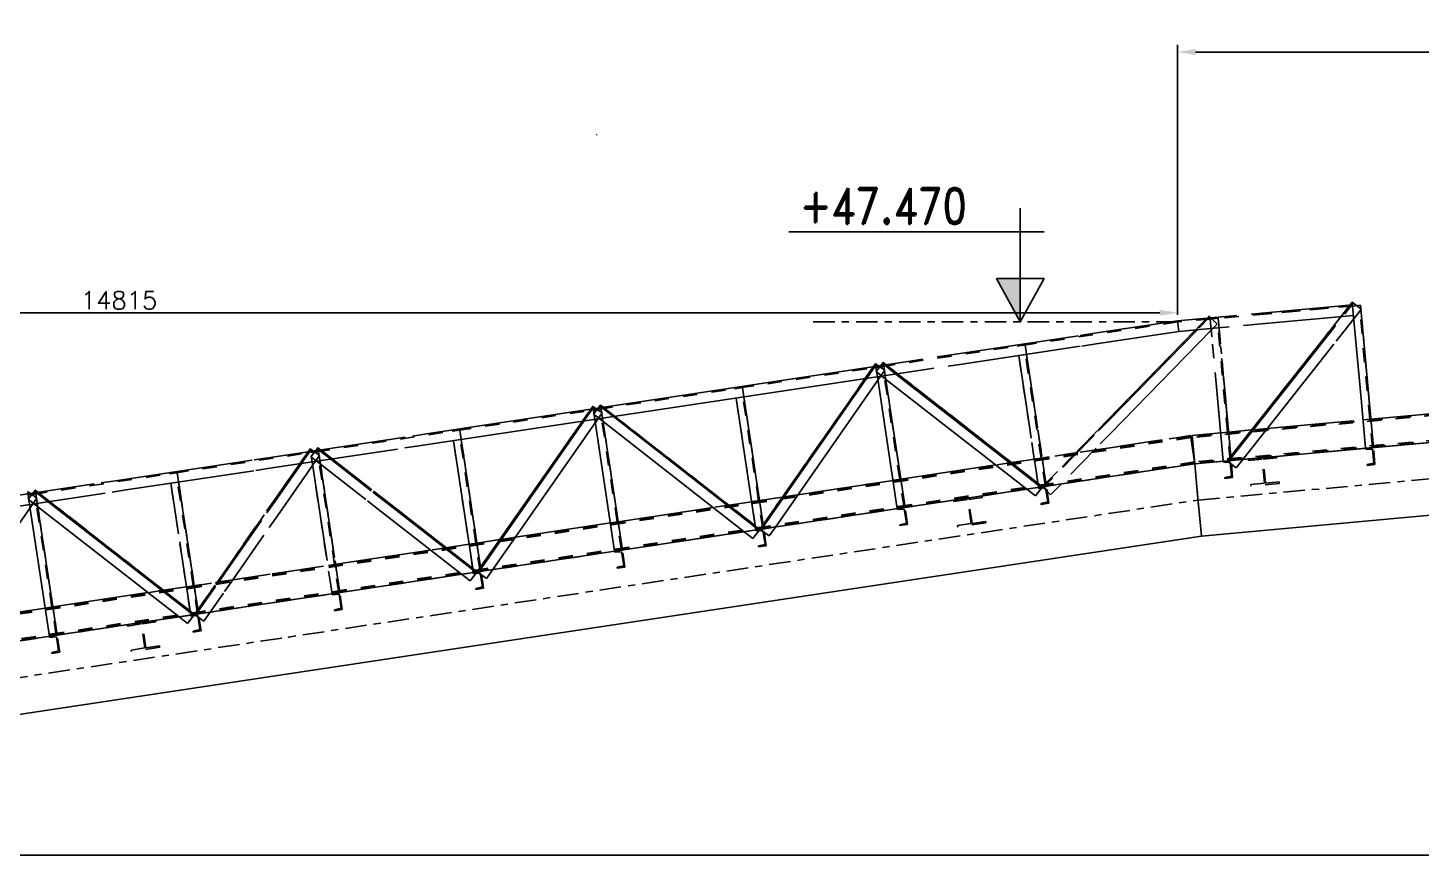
# Model space of a CAD drawing. Header units: millimetres. Extents: x 2368 to 8313, y 7493 to 11698.
# Drawn here: x 3625 to 3820, y 8225.6 to 8341.4 of the extents above; entities that cross this region are included whole.
import ezdxf
from ezdxf.enums import TextEntityAlignment as Align

# ---------------------------------------------------------------- set-up
doc = ezdxf.new("R2010")
doc.units = ezdxf.units.MM
for name, pattern in [('XKITLINE00', [0]), ('XKITLINE02', [4, 2, -2]), ('XKITLINE03', [6, 3, -1, 1, -1])]:
    doc.linetypes.add(name, pattern=pattern)
doc.layers.add('3', color=120, linetype='Continuous')
doc.styles.add('ROMAND', font='romand.shx')
doc.styles.add('ROMANS', font='romans.shx')
doc.dimstyles.new('MD300', dxfattribs={"dimtxt": 2.5, "dimasz": 2.5, "dimexe": 1, "dimexo": 1, "dimgap": 0.5, "dimtad": 1, "dimdec": 1, "dimlfac": 50, "dimrnd": 0.5, "dimdsep": 46, "dimtxsty": 'ROMANS', "dimcen": 1, "dimclrd": 146, "dimclre": 146, "dimclrt": 30, "dimadec": 1, "dimazin": 2, "dimtfac": 1, "dimtdec": 1, "dimtmove": 0, "dimatfit": 1, "dimfxl": 1, "dimtolj": 1, "dimtzin": 0, "dimlwd": -1, "dimlwe": -1, "dimarcsym": 0})

# ---------------------------------------------------------------- blocks, each defined once
blk = doc.blocks.new('*D50')
at = {"color": 146, "transparency": 16777216}
for p, q in [((3489.65, 8260.01), (3489.65, 8302.5)), ((3492.15, 8301.5), (3783.45, 8301.5)), ((3785.95, 8301.21), (3785.95, 8302.5))]:
    blk.add_line(p, q, dxfattribs=at)
for points in [[(3492.15, 8301.92), (3492.15, 8301.08), (3489.65, 8301.5)], [(3783.45, 8301.92), (3783.45, 8301.08), (3785.95, 8301.5)]]:
    blk.add_solid(points, dxfattribs=at)
at = {"layer": 'Defpoints', "color": 0, "transparency": 16777216}
for p in [(3785.95, 8301.5), (3785.95, 8300.21), (3489.65, 8259.01)]:
    blk.add_point(p, dxfattribs=at)
at = {"color": 30, "transparency": 16777216, "insert": (3637.8, 8303.25), "char_height": 2.5, "attachment_point": 5, "style": 'ROMANS'}
blk.add_mtext('\\A1;14815', dxfattribs=at)
blk = doc.blocks.new('*D51')
at = {"color": 146, "transparency": 16777216}
for p, q in [((3785.95, 8301.21), (3785.95, 8339)), ((3788.45, 8338), (4134.42, 8338)), ((4136.92, 8327.04), (4136.92, 8339))]:
    blk.add_line(p, q, dxfattribs=at)
for points in [[(3788.45, 8338.42), (3788.45, 8337.58), (3785.95, 8338)], [(4134.42, 8338.42), (4134.42, 8337.58), (4136.92, 8338)]]:
    blk.add_solid(points, dxfattribs=at)
at = {"layer": 'Defpoints', "color": 0, "transparency": 16777216}
for p in [(4136.92, 8338), (4136.92, 8326.04), (3785.95, 8300.21)]:
    blk.add_point(p, dxfattribs=at)
at = {"color": 30, "transparency": 16777216, "insert": (3961.43, 8339.75), "char_height": 2.5, "attachment_point": 5, "style": 'ROMANS'}
blk.add_mtext('\\A1;17548', dxfattribs=at)

msp = doc.modelspace()

# ---------------------------------------------------------------- linework, layer by layer
at = {"color": 8, "linetype": 'XKITLINE00'}
for p, q in [((3704.7068, 8326.4653), (3704.6252, 8326.3946)), ((4022.9518, 8291.5678), (3789.2779, 8270.2194)), ((3831.7875, 8284.3054), (3788.3535, 8280.3372)), ((3788.3528, 8280.3459), (3502.4145, 8237.263)), ((3788.7433, 8276.071), (3788.3528, 8280.3459)), ((3788.6729, 8276.8416), (3788.7433, 8276.071)), ((3789.2787, 8270.2107), (3788.7433, 8276.071)), ((3788.8882, 8274.4856), (3788.7434, 8276.0697)), ((3788.8882, 8274.4856), (3788.9586, 8273.715)), ((3789.2787, 8270.2107), (3504.2815, 8227.2696))]:
    msp.add_line(p, q, dxfattribs=at)
at = {"color": 3, "linetype": 'XKITLINE02'}
for p, q in [((4017.8382, 8305.1491), (3788.0045, 8284.16)), ((4017.6169, 8305.022), (3788.0141, 8284.0541)), ((3810.3895, 8302.9619), (3807.7916, 8299.6676)), ((3810.5152, 8302.8629), (3807.7916, 8299.4092)), ((3811.5737, 8302.0281), (3810.3895, 8302.9619)), ((3810.431, 8302.4453), (3785.9514, 8300.2098)), ((4017.9279, 8301.5889), (3788.3276, 8280.6211)), ((4018.1684, 8301.504), (3788.3373, 8280.5152)), ((3790.0764, 8300.7572), (3788.4634, 8299.1037)), ((3790.3218, 8300.7796), (3788.7088, 8299.1261)), ((3791.6093, 8300.7265), (3790.5139, 8300.6265)), ((3791.3797, 8291.1462), (3790.5139, 8300.6265)), ((3791.4908, 8299.9158), (3790.581, 8300.8033)), ((3793.2888, 8280.7966), (3791.4699, 8300.7138)), ((3793.3966, 8281.1555), (3791.6093, 8300.7265)), ((3798.2197, 8301.5009), (3792.6438, 8300.9917)), ((3807.079, 8302.1392), (3798.0997, 8301.3192)), ((3811.5858, 8301.895), (3810.5959, 8300.6397)), ((3813.2059, 8282.6156), (3811.387, 8302.5327)), ((3785.9514, 8300.2098), (3514.1852, 8259.2623)), ((3791.4908, 8299.9158), (3790.6569, 8299.0609)), ((3797.1609, 8299.8979), (3791.5849, 8299.3887)), ((3809.3916, 8299.1126), (3807.7916, 8297.0837)), ((3764.5929, 8296.9893), (3763.5052, 8296.8254)), ((3766.432, 8277.3991), (3763.5052, 8296.8254)), ((3767.4341, 8277.1916), (3764.4545, 8296.9684)), ((3767.5404, 8277.426), (3764.5929, 8296.9893)), ((3774.303, 8298.6266), (3772.0511, 8298.2873)), ((3774.5368, 8297.1449), (3772.285, 8296.8056)), ((3791.3797, 8291.1462), (3790.7433, 8298.1147)), ((3754.258, 8295.6064), (3748.5084, 8294.7401)), ((3743.3839, 8293.968), (3742.2009, 8292.2728)), ((3743.6019, 8294.0009), (3742.419, 8292.3057)), ((3744.8161, 8294.0097), (3743.7284, 8293.8458)), ((3743.9262, 8292.5328), (3743.7284, 8293.8458)), ((3744.4266, 8294.1251), (3743.7536, 8293.2622)), ((3745.0852, 8292.2235), (3743.7536, 8293.2622)), ((3744.9689, 8293.4434), (3743.9985, 8292.0529)), ((3744.9689, 8293.4434), (3744.0692, 8294.0713)), ((3747.6573, 8274.212), (3744.6777, 8293.9888)), ((3745.0139, 8292.6967), (3744.8161, 8294.0097)), ((3746.5276, 8292.9247), (3744.8977, 8294.1961)), ((3746.7456, 8292.9576), (3745.1157, 8294.2289)), ((3755.7865, 8294.3198), (3750.0369, 8293.4535)), ((3725.0393, 8291.0301), (3723.9516, 8290.8662)), ((3726.8785, 8271.4395), (3723.9516, 8290.8662)), ((3727.8805, 8271.2324), (3724.9009, 8291.0092)), ((3727.9672, 8271.5969), (3725.0393, 8291.0301)), ((3703.83, 8288.0083), (3702.647, 8286.3132)), ((3704.048, 8288.0412), (3702.865, 8286.346)), ((3705.2625, 8288.0505), (3704.1748, 8287.8866)), ((3704.3727, 8286.5732), (3704.1748, 8287.8866)), ((3704.873, 8288.1655), (3704.2, 8287.3026)), ((3705.5317, 8286.2639), (3704.2, 8287.3026)), ((3705.4153, 8287.4842), (3704.4449, 8286.0937)), ((3705.4153, 8287.4842), (3704.5161, 8288.1117)), ((3708.1037, 8268.2528), (3705.1241, 8288.0296)), ((3705.4604, 8286.7371), (3705.2625, 8288.0505)), ((3706.974, 8286.9651), (3705.3441, 8288.2365)), ((3707.192, 8286.998), (3705.5621, 8288.2693)), ((3685.4857, 8285.0709), (3684.398, 8284.907)), ((3688.3269, 8265.2732), (3685.3473, 8285.05)), ((3688.4136, 8265.6377), (3685.4857, 8285.0709)), ((3766.0432, 8279.9801), (3765.0586, 8286.515)), ((3767.3172, 8278.9077), (3766.3326, 8285.4426)), ((3776.2099, 8286.5424), (3774.2256, 8284.5082)), ((3776.2411, 8286.3452), (3774.2567, 8284.311)), ((3798.4896, 8285.2883), (3796.2938, 8285.0877)), ((3809.3916, 8286.2839), (3807.7916, 8286.1377)), ((3812.9816, 8286.6117), (3811.8861, 8286.5117)), ((3787.7568, 8284.3012), (3514.915, 8243.1916)), ((3787.7821, 8284.1331), (3514.9404, 8243.0235)), ((3787.798, 8284.0279), (3514.9562, 8242.9183)), ((3680.8341, 8284.5435), (3677.8514, 8284.0941)), ((3687.325, 8265.4798), (3684.398, 8284.907)), ((3776.5212, 8284.5701), (3774.5368, 8282.5359)), ((3786.7587, 8284.1508), (3780.9399, 8283.2741)), ((3793.0645, 8284.7928), (3791.969, 8284.6928)), ((3658.6747, 8281.2047), (3656.423, 8280.8654)), ((3664.2761, 8282.0487), (3663.0931, 8280.3535)), ((3664.4941, 8282.0815), (3663.3111, 8280.3863)), ((3665.7089, 8282.0913), (3664.6212, 8281.9274)), ((3667.4201, 8263.3504), (3664.6212, 8281.9274)), ((3665.3194, 8282.2059), (3664.6464, 8281.343)), ((3665.9782, 8280.3042), (3664.6464, 8281.343)), ((3665.8617, 8281.525), (3664.8913, 8280.1345)), ((3665.8617, 8281.525), (3664.963, 8282.1522)), ((3668.5501, 8262.2936), (3665.5705, 8282.0704)), ((3668.3186, 8264.77), (3665.7089, 8282.0913)), ((3667.4204, 8281.0055), (3665.7905, 8282.2769)), ((3667.6385, 8281.0384), (3666.0085, 8282.3097)), ((3679.7727, 8282.8667), (3676.7901, 8282.4172)), ((3770.7353, 8281.7366), (3764.9857, 8280.8703)), ((3771.1672, 8281.373), (3768.1107, 8278.2397)), ((3771.29, 8281.2697), (3768.2335, 8278.1364)), ((3774.2777, 8282.2703), (3771.6574, 8281.8755)), ((3776.8236, 8282.6539), (3774.5718, 8282.3146)), ((3793.3966, 8281.1555), (3793.3755, 8281.3871)), ((3799.8271, 8281.3938), (3795.8436, 8281.03)), ((3799.8452, 8281.1946), (3797.9183, 8281.0186)), ((3799.8452, 8281.1946), (3799.8278, 8281.3855)), ((3813.3454, 8282.6283), (3812.2499, 8282.5282)), ((3812.2623, 8282.3928), (3812.2506, 8282.5205)), ((3813.2253, 8282.4036), (3812.2623, 8282.3928)), ((3813.4049, 8280.4374), (3813.2253, 8282.4036)), ((3813.5636, 8280.2382), (3813.3461, 8282.6206)), ((3788.3116, 8280.6192), (3515.4698, 8239.5096)), ((3788.3274, 8280.514), (3515.4857, 8239.4044)), ((3788.3528, 8280.3459), (3515.511, 8239.2363)), ((3658.908, 8279.7229), (3656.6564, 8279.3837)), ((3762.6862, 8280.5238), (3760.5059, 8280.1953)), ((3772.3946, 8280.3399), (3768.174, 8276.0133)), ((3795.0763, 8280.9599), (3792.3328, 8280.7094)), ((3792.3452, 8280.5739), (3792.3336, 8280.7008)), ((3793.3082, 8280.5847), (3792.3452, 8280.5739)), ((3793.1, 8280.7794), (3792.8805, 8280.7594)), ((3793.1, 8280.7794), (3792.8805, 8280.7594)), ((3794.1369, 8279.7687), (3792.8903, 8280.7517)), ((3793.0928, 8280.7702), (3793.0061, 8280.6603)), ((3793.4877, 8278.6185), (3793.3082, 8280.5847)), ((3793.6465, 8278.4193), (3793.429, 8280.8009)), ((3795.0691, 8280.9508), (3794.1369, 8279.7687)), ((3795.8618, 8280.8308), (3795.8444, 8281.0216)), ((3797.7888, 8281.0068), (3795.8618, 8280.8308)), ((3798.098, 8277.6209), (3797.7888, 8281.0068)), ((3798.2275, 8277.6327), (3797.9183, 8281.0186)), ((3813.4049, 8280.4374), (3812.4558, 8280.2736)), ((3812.4558, 8280.2736), (3812.4682, 8280.1382)), ((3813.5636, 8280.2382), (3812.4682, 8280.1382)), ((3637.2907, 8277.9827), (3634.3091, 8277.5335)), ((3645.9321, 8279.1117), (3644.8444, 8278.9478)), ((3647.7714, 8259.5202), (3644.8444, 8278.9478)), ((3648.7733, 8259.314), (3645.7937, 8279.0908)), ((3648.86, 8259.6785), (3645.9321, 8279.1117)), ((3747.1995, 8278.1904), (3746.1118, 8278.0265)), ((3766.432, 8277.3991), (3766.3974, 8277.6291)), ((3767.5726, 8277.2125), (3766.4848, 8277.0486)), ((3767.5726, 8277.2125), (3766.4848, 8277.0486)), ((3767.5404, 8277.426), (3767.5105, 8277.6244)), ((3767.5726, 8277.2125), (3767.5722, 8277.2148)), ((3767.9301, 8274.8393), (3767.5726, 8277.2125)), ((3793.4877, 8278.6185), (3792.5387, 8278.4547)), ((3792.5387, 8278.4547), (3792.5511, 8278.3193)), ((3793.6465, 8278.4193), (3792.5511, 8278.3193)), ((3798.098, 8277.6209), (3796.171, 8277.4449)), ((3796.171, 8277.4449), (3796.1892, 8277.2457)), ((3800.1726, 8277.6095), (3796.1892, 8277.2457)), ((3800.1545, 8277.8087), (3798.2275, 8277.6327)), ((3800.1545, 8277.8087), (3800.1726, 8277.6095)), ((3626.1553, 8276.1321), (3625.0676, 8275.9682)), ((3625.2656, 8274.654), (3625.0676, 8275.9682)), ((3625.7658, 8276.2462), (3625.0928, 8275.3834)), ((3626.4246, 8274.3446), (3625.0928, 8275.3834)), ((3626.3081, 8275.5658), (3625.3377, 8274.1753)), ((3626.3081, 8275.5658), (3625.4099, 8276.1926)), ((3628.9965, 8256.3344), (3626.0169, 8276.1112)), ((3626.3533, 8274.8178), (3626.1553, 8276.1321)), ((3627.8668, 8275.0459), (3626.2369, 8276.3172)), ((3628.0849, 8275.0787), (3626.455, 8276.3501)), ((3638.8161, 8276.6956), (3635.8345, 8276.2464)), ((3659.5975, 8275.3445), (3657.7168, 8272.6495)), ((3674.1275, 8273.9477), (3672.3211, 8275.3567)), ((3674.9014, 8275.1703), (3673.095, 8276.5793)), ((3674.9874, 8275.3062), (3673.181, 8276.7152)), ((3732.8116, 8276.0225), (3730.6313, 8275.694)), ((3758.5571, 8275.8565), (3754.6017, 8275.2606)), ((3754.6315, 8275.0628), (3754.6017, 8275.2606)), ((3756.5449, 8275.3511), (3754.6315, 8275.0628)), ((3757.0515, 8271.989), (3756.5449, 8275.3511)), ((3758.5869, 8275.6587), (3756.6735, 8275.3704)), ((3757.18, 8272.0084), (3756.6735, 8275.3704)), ((3758.5869, 8275.6587), (3758.5571, 8275.8565)), ((3766.049, 8275.8717), (3764.8524, 8276.805)), ((3767.033, 8277.1333), (3766.049, 8275.8717)), ((3766.4848, 8277.0486), (3766.4845, 8277.0509)), ((3766.5051, 8276.9141), (3766.4848, 8277.0486)), ((3767.4658, 8276.9812), (3766.5051, 8276.9141)), ((3766.9346, 8277.0071), (3766.8146, 8277.1007)), ((3767.0315, 8277.1334), (3767.0287, 8277.1305)), ((3768.174, 8276.0133), (3767.0287, 8277.1305)), ((3767.033, 8277.1333), (3767.0327, 8277.1335)), ((3767.033, 8277.1333), (3767.0327, 8277.1335)), ((3767.2935, 8277.1728), (3767.1432, 8277.0188)), ((3767.76, 8275.0288), (3767.4658, 8276.9812)), ((3659.6334, 8275.1164), (3657.7527, 8272.4214)), ((3723.1326, 8274.5642), (3720.9523, 8274.2357)), ((3727.4227, 8275.2106), (3726.335, 8275.0467)), ((3746.708, 8274.069), (3746.7077, 8274.0711)), ((3747.7958, 8274.2329), (3746.708, 8274.069)), ((3747.7958, 8274.2329), (3746.708, 8274.069)), ((3746.7283, 8273.9345), (3746.708, 8274.069)), ((3747.689, 8274.0016), (3746.7283, 8273.9345)), ((3747.9832, 8272.0492), (3747.689, 8274.0016)), ((3747.7958, 8274.2329), (3747.7954, 8274.235)), ((3748.1533, 8271.8597), (3747.7958, 8274.2329)), ((3767.76, 8275.0288), (3766.8221, 8274.8099)), ((3766.8221, 8274.8099), (3766.8424, 8274.6754)), ((3767.9301, 8274.8393), (3766.8424, 8274.6754)), ((3659.9567, 8273.0634), (3658.076, 8270.3684)), ((3707.646, 8272.2308), (3706.5583, 8272.0669)), ((3726.8785, 8271.4395), (3726.8439, 8271.6694)), ((3727.9672, 8271.5969), (3727.9326, 8271.8268)), ((3729.657, 8271.5021), (3728.7872, 8270.2557)), ((3747.9832, 8272.0492), (3747.0453, 8271.8303)), ((3747.0453, 8271.8303), (3747.0656, 8271.6958)), ((3748.1533, 8271.8597), (3747.0656, 8271.6958)), ((3757.0515, 8271.989), (3755.1381, 8271.7007)), ((3755.1381, 8271.7007), (3755.1679, 8271.503)), ((3759.1232, 8272.0989), (3755.1679, 8271.503)), ((3759.0934, 8272.2967), (3757.18, 8272.0084)), ((3759.0934, 8272.2967), (3759.1232, 8272.0989)), ((3646.6229, 8267.1431), (3646.1111, 8270.54)), ((3647.8974, 8266.0677), (3647.3856, 8269.4646)), ((3693.2577, 8270.0629), (3691.0774, 8269.7344)), ((3726.4954, 8269.9121), (3725.2988, 8270.8454)), ((3727.4794, 8271.1737), (3726.4954, 8269.9121)), ((3726.9312, 8271.0894), (3726.931, 8271.0913)), ((3728.019, 8271.2533), (3726.9312, 8271.0894)), ((3728.019, 8271.2533), (3726.9312, 8271.0894)), ((3726.9515, 8270.9549), (3726.9312, 8271.0894)), ((3727.9122, 8271.022), (3726.9515, 8270.9549)), ((3727.381, 8271.0475), (3727.2611, 8271.1411)), ((3727.4767, 8271.1736), (3727.4751, 8271.1713)), ((3728.7872, 8270.2557), (3727.4751, 8271.1713)), ((3727.4794, 8271.1737), (3727.4791, 8271.1739)), ((3727.4794, 8271.1737), (3727.4791, 8271.1739)), ((3727.6947, 8271.2064), (3727.6063, 8271.0798)), ((3728.2064, 8269.0696), (3727.9122, 8271.022)), ((3728.019, 8271.2533), (3728.0187, 8271.2552)), ((3728.3765, 8268.8801), (3728.019, 8271.2533)), ((3668.3186, 8264.77), (3667.7998, 8268.2133)), ((3683.5791, 8268.6046), (3681.3987, 8268.2761)), ((3687.8692, 8269.251), (3686.7815, 8269.0871)), ((3707.1544, 8268.1098), (3707.1542, 8268.1115)), ((3708.2422, 8268.2737), (3707.1544, 8268.1098)), ((3708.2422, 8268.2737), (3707.1544, 8268.1098)), ((3707.1747, 8267.9753), (3707.1544, 8268.1098)), ((3708.1354, 8268.0424), (3707.1747, 8267.9753)), ((3708.4296, 8266.09), (3708.1354, 8268.0424)), ((3708.2422, 8268.2737), (3708.2419, 8268.2754)), ((3708.5997, 8265.9005), (3708.2422, 8268.2737)), ((3728.2064, 8269.0696), (3727.2685, 8268.8507)), ((3727.2685, 8268.8507), (3727.2888, 8268.7162)), ((3728.3765, 8268.8801), (3727.2888, 8268.7162)), ((3669.3928, 8266.4671), (3666.4101, 8266.0177)), ((3667.4201, 8263.3504), (3666.9013, 8266.7937)), ((3687.325, 8265.4798), (3687.2903, 8265.7098)), ((3688.4136, 8265.6377), (3688.379, 8265.8676)), ((3690.1031, 8265.5424), (3689.2336, 8264.2965)), ((3708.4296, 8266.09), (3707.4917, 8265.8711)), ((3707.4917, 8265.8711), (3707.512, 8265.7366)), ((3708.5997, 8265.9005), (3707.512, 8265.7366)), ((3653.7341, 8264.1078), (3650.7525, 8263.6585)), ((3652.489, 8265.1583), (3651.1867, 8263.2921)), ((3652.6118, 8265.0547), (3651.3095, 8263.1885)), ((3653.717, 8264.1222), (3652.4147, 8262.256)), ((3661.1901, 8265.2312), (3658.9384, 8264.8919)), ((3686.9418, 8263.9525), (3685.7452, 8264.8858)), ((3687.9258, 8265.2141), (3686.9418, 8263.9525)), ((3687.3776, 8265.1302), (3687.3774, 8265.1317)), ((3688.4654, 8265.2941), (3687.3776, 8265.1302)), ((3688.4654, 8265.2941), (3687.3776, 8265.1302)), ((3687.3979, 8264.9957), (3687.3776, 8265.1302)), ((3688.3586, 8265.0628), (3687.3979, 8264.9957)), ((3687.8274, 8265.0879), (3687.7075, 8265.1815)), ((3687.9227, 8265.2139), (3687.9215, 8265.2121)), ((3689.2336, 8264.2965), (3687.9215, 8265.2121)), ((3687.9258, 8265.2141), (3687.9255, 8265.2143)), ((3687.9258, 8265.2141), (3687.9255, 8265.2143)), ((3688.1408, 8265.2467), (3688.0527, 8265.1206)), ((3688.6528, 8263.1104), (3688.3586, 8265.0628)), ((3688.4654, 8265.2941), (3688.4651, 8265.2956)), ((3688.8229, 8262.9209), (3688.4654, 8265.2941)), ((3644.0255, 8262.645), (3641.8452, 8262.3164)), ((3648.3157, 8263.2914), (3647.2279, 8263.1275)), ((3667.6008, 8262.1506), (3667.6006, 8262.1519)), ((3668.6886, 8262.3145), (3667.6008, 8262.1506)), ((3668.6886, 8262.3145), (3667.6008, 8262.1506)), ((3667.6211, 8262.0161), (3667.6008, 8262.1506)), ((3668.5818, 8262.0832), (3667.6211, 8262.0161)), ((3668.876, 8260.1308), (3668.5818, 8262.0832)), ((3668.6886, 8262.3145), (3668.6884, 8262.3158)), ((3669.0461, 8259.9413), (3668.6886, 8262.3145)), ((3688.6528, 8263.1104), (3687.7149, 8262.8915)), ((3687.7149, 8262.8915), (3687.7352, 8262.757)), ((3688.8229, 8262.9209), (3687.7352, 8262.757)), ((3628.5389, 8260.3116), (3627.4512, 8260.1477)), ((3647.7714, 8259.5202), (3647.7368, 8259.7501)), ((3648.86, 8259.6785), (3648.8254, 8259.9084)), ((3668.876, 8260.1308), (3667.9381, 8259.9119)), ((3667.9381, 8259.9119), (3667.9584, 8259.7774)), ((3669.0461, 8259.9413), (3667.9584, 8259.7774)), ((3642.9208, 8258.4333), (3638.9654, 8257.8374)), ((3638.9952, 8257.6396), (3638.9654, 8257.8374)), ((3640.9086, 8257.9279), (3638.9952, 8257.6396)), ((3641.4152, 8254.5659), (3640.9086, 8257.9279)), ((3642.9506, 8258.2356), (3641.0372, 8257.9473)), ((3641.5437, 8254.5852), (3641.0372, 8257.9473)), ((3642.9506, 8258.2356), (3642.9208, 8258.4333)), ((3647.3882, 8257.9929), (3646.1916, 8258.9262)), ((3648.3722, 8259.2545), (3647.3882, 8257.9929)), ((3647.824, 8259.171), (3647.8239, 8259.1721)), ((3648.9118, 8259.3349), (3647.824, 8259.171)), ((3648.9118, 8259.3349), (3647.824, 8259.171)), ((3647.8443, 8259.0365), (3647.824, 8259.171)), ((3648.805, 8259.1036), (3647.8443, 8259.0365)), ((3648.2738, 8259.1283), (3648.1539, 8259.2218)), ((3648.3688, 8259.2542), (3648.3679, 8259.2529)), ((3649.68, 8258.3373), (3648.3679, 8259.2529)), ((3648.3722, 8259.2545), (3648.3719, 8259.2547)), ((3648.3722, 8259.2545), (3648.3719, 8259.2547)), ((3648.5868, 8259.2871), (3648.4991, 8259.1614)), ((3649.0992, 8257.1512), (3648.805, 8259.1036)), ((3648.9118, 8259.3349), (3648.9116, 8259.336)), ((3649.2693, 8256.9617), (3648.9118, 8259.3349)), ((3650.5491, 8259.5827), (3649.68, 8258.3373)), ((3628.0472, 8256.1914), (3628.0471, 8256.1923)), ((3629.135, 8256.3553), (3628.0472, 8256.1914)), ((3629.135, 8256.3553), (3628.0472, 8256.1914)), ((3628.0675, 8256.0569), (3628.0472, 8256.1914)), ((3629.0282, 8256.124), (3628.0675, 8256.0569)), ((3629.3224, 8254.1716), (3629.0282, 8256.124)), ((3629.135, 8256.3553), (3629.1348, 8256.3562)), ((3629.4925, 8253.9821), (3629.135, 8256.3553)), ((3649.0992, 8257.1512), (3648.1613, 8256.9323)), ((3648.1613, 8256.9323), (3648.1816, 8256.7978)), ((3649.2693, 8256.9617), (3648.1816, 8256.7978)), ((3629.3224, 8254.1716), (3628.3845, 8253.9527)), ((3628.3845, 8253.9527), (3628.4048, 8253.8182)), ((3629.4925, 8253.9821), (3628.4048, 8253.8182)), ((3641.4152, 8254.5659), (3639.5018, 8254.2776)), ((3639.5018, 8254.2776), (3639.5316, 8254.0798)), ((3643.4869, 8254.6758), (3639.5316, 8254.0798)), ((3643.4571, 8254.8735), (3641.5437, 8254.5852)), ((3643.4571, 8254.8735), (3643.4869, 8254.6758))]:
    msp.add_line(p, q, dxfattribs=at)
at = {"color": 1, "linetype": 'XKITLINE03'}
for p, q in [((3792.8805, 8280.7594), (3810.3895, 8302.9619)), ((3811.5265, 8302.5454), (3813.3454, 8282.6283)), ((3767.0287, 8277.1305), (3790.3455, 8301.033)), ((3788.3528, 8280.3459), (4019.239, 8301.4311)), ((3791.6093, 8300.7265), (3793.4282, 8280.8094)), ((3764.5929, 8296.9893), (3767.5726, 8277.2125)), ((3727.4751, 8271.1713), (3743.6568, 8294.3591)), ((3744.7376, 8294.5238), (3767.033, 8277.1333)), ((3744.8161, 8294.0097), (3747.7958, 8274.2329)), ((3725.0393, 8291.0301), (3728.019, 8271.2533)), ((3687.9215, 8265.2121), (3704.1032, 8288.3999)), ((3705.184, 8288.5642), (3727.4794, 8271.1737)), ((3705.2625, 8288.0505), (3708.2422, 8268.2737)), ((3685.4857, 8285.0709), (3688.4654, 8265.2941)), ((3648.3679, 8259.2529), (3664.5496, 8282.4407)), ((3665.6304, 8282.6046), (3687.9258, 8265.2141)), ((3665.7089, 8282.0913), (3668.6886, 8262.3145)), ((3797.8353, 8281.2119), (3797.8353, 8281.2119)), ((3813.3454, 8282.6283), (3813.3454, 8282.6283)), ((3515.511, 8239.2363), (3788.3528, 8280.3459)), ((3793.4282, 8280.8094), (3793.4282, 8280.8094)), ((3645.9321, 8279.1117), (3648.9118, 8259.3349)), ((3767.5726, 8277.2125), (3767.5726, 8277.2125)), ((3626.0768, 8276.645), (3648.3722, 8259.2545)), ((3626.1553, 8276.1321), (3629.135, 8256.3553)), ((3756.5794, 8275.5585), (3756.5794, 8275.5585)), ((3747.7958, 8274.2329), (3747.7958, 8274.2329)), ((3728.019, 8271.2533), (3728.019, 8271.2533)), ((3708.2422, 8268.2737), (3708.2422, 8268.2737)), ((3688.4654, 8265.2941), (3688.4654, 8265.2941)), ((3668.6886, 8262.3145), (3668.6886, 8262.3145)), ((3640.9431, 8258.1354), (3640.9431, 8258.1354)), ((3648.9118, 8259.3349), (3648.9118, 8259.3349)), ((3629.135, 8256.3553), (3629.135, 8256.3553))]:
    msp.add_line(p, q, dxfattribs=at)
at = {"color": 7, "linetype": 'XKITLINE00'}
for p, q in [((3810.4156, 8302.6146), (3798.2197, 8301.5009)), ((3811.5265, 8302.5454), (3810.431, 8302.4454)), ((3813.3454, 8282.6283), (3811.5265, 8302.5454)), ((3792.6438, 8300.9917), (3785.9309, 8300.3786)), ((3790.3455, 8301.033), (3790.0764, 8300.7572)), ((3790.46, 8300.9213), (3790.3218, 8300.7796)), ((3790.581, 8300.8033), (3790.3455, 8301.033)), ((3810.552, 8301.1209), (3797.1609, 8299.8979)), ((3810.5959, 8300.6397), (3809.3916, 8299.1126)), ((3811.612, 8289.5136), (3810.431, 8302.4454)), ((3811.6459, 8301.9712), (3811.5737, 8302.0281)), ((3811.6459, 8301.9712), (3811.5858, 8301.895)), ((3785.9309, 8300.3786), (3774.303, 8298.6266)), ((3786.111, 8298.8888), (3774.5368, 8297.1449)), ((3788.4634, 8299.1037), (3776.2099, 8286.5424)), ((3788.7088, 8299.1261), (3776.2411, 8286.3452)), ((3790.6569, 8299.0609), (3776.5212, 8284.5701)), ((3786.111, 8298.8888), (3785.9309, 8300.3786)), ((3786.111, 8298.8888), (3785.9309, 8300.3786)), ((3791.5849, 8299.3887), (3786.111, 8298.8888)), ((3790.7433, 8298.1147), (3790.6348, 8299.302)), ((3807.7916, 8299.6676), (3792.8805, 8280.7594)), ((3807.7916, 8299.4092), (3793.0928, 8280.7702)), ((3772.0511, 8298.2873), (3754.258, 8295.6064)), ((3772.285, 8296.8056), (3755.7865, 8294.3198)), ((3807.7916, 8297.0837), (3795.0691, 8280.9508)), ((3748.5084, 8294.7401), (3680.8341, 8284.5435)), ((3765.0586, 8286.515), (3763.703, 8295.5126)), ((3766.3326, 8285.4426), (3764.7907, 8295.6765)), ((3750.0369, 8293.4535), (3679.7727, 8282.8667)), ((3743.6568, 8294.3591), (3743.3839, 8293.968)), ((3743.788, 8294.2675), (3743.6019, 8294.0009)), ((3744.0692, 8294.0713), (3743.6568, 8294.3591)), ((3744.7376, 8294.5238), (3744.4266, 8294.1251)), ((3744.8977, 8294.1961), (3744.6392, 8294.3977)), ((3745.1157, 8294.2289), (3744.7376, 8294.5238)), ((3766.8146, 8277.1007), (3746.5276, 8292.9247)), ((3767.0327, 8277.1335), (3746.7456, 8292.9576)), ((3742.2009, 8292.2728), (3727.4767, 8271.1736)), ((3742.419, 8292.3057), (3727.6947, 8271.2064)), ((3743.9985, 8292.0529), (3729.657, 8271.5021)), ((3746.7077, 8274.0711), (3743.9262, 8292.5328)), ((3747.7954, 8274.235), (3745.0139, 8292.6967)), ((3764.8524, 8276.805), (3745.0852, 8292.2235)), ((3792.3328, 8280.7093), (3791.3797, 8291.1462)), ((3793.3755, 8281.3871), (3792.3501, 8292.6153)), ((3726.8439, 8271.6694), (3724.1494, 8289.553)), ((3727.9326, 8271.8268), (3725.2372, 8289.7169)), ((3812.2499, 8282.5283), (3811.612, 8289.5136)), ((3704.1032, 8288.3999), (3703.83, 8288.0083)), ((3704.2344, 8288.3083), (3704.048, 8288.0412)), ((3704.5161, 8288.1117), (3704.1032, 8288.3999)), ((3705.184, 8288.5642), (3704.873, 8288.1655)), ((3705.3441, 8288.2365), (3705.0856, 8288.4381)), ((3705.5621, 8288.2693), (3705.184, 8288.5642)), ((3727.2611, 8271.1411), (3706.974, 8286.9651)), ((3727.4791, 8271.1739), (3707.192, 8286.998)), ((3829.0882, 8288.0826), (3812.9816, 8286.6117)), ((3702.647, 8286.3132), (3687.9227, 8265.2139)), ((3702.865, 8286.346), (3688.1408, 8265.2467)), ((3704.4449, 8286.0937), (3690.1031, 8265.5424)), ((3707.1542, 8268.1115), (3704.3727, 8286.5732)), ((3708.2419, 8268.2754), (3705.4604, 8286.7371)), ((3725.2988, 8270.8454), (3705.5317, 8286.2639)), ((3796.2938, 8285.0877), (3793.0645, 8284.7928)), ((3807.7916, 8286.1377), (3798.4896, 8285.2883)), ((3810.5882, 8286.3931), (3809.3916, 8286.2839)), ((3677.8514, 8284.0941), (3658.6747, 8281.2047)), ((3687.2903, 8265.7098), (3684.5959, 8283.5934)), ((3688.379, 8265.8676), (3685.6836, 8283.7573)), ((3774.2256, 8284.5082), (3771.1672, 8281.373)), ((3774.2567, 8284.311), (3771.29, 8281.2697)), ((3780.9399, 8283.2741), (3776.8236, 8282.6539)), ((3787.7568, 8284.3012), (3786.7587, 8284.1508)), ((3788.3528, 8280.3459), (3787.7568, 8284.3012)), ((3791.969, 8284.6928), (3787.989, 8284.3293)), ((3788.3528, 8280.3459), (3787.989, 8284.3293)), ((3830.5878, 8284.2029), (3813.3454, 8282.6283)), ((3676.7901, 8282.4172), (3658.908, 8279.7229)), ((3664.5496, 8282.4407), (3664.2761, 8282.0487)), ((3664.6808, 8282.3491), (3664.4941, 8282.0815)), ((3664.963, 8282.1522), (3664.5496, 8282.4407)), ((3665.6304, 8282.6046), (3665.3194, 8282.2059)), ((3665.7905, 8282.2769), (3665.532, 8282.4785)), ((3666.0085, 8282.3097), (3665.6304, 8282.6046)), ((3771.6574, 8281.8755), (3770.7353, 8281.7366)), ((3774.5368, 8282.5359), (3772.3946, 8280.3399)), ((3774.5718, 8282.3146), (3774.2777, 8282.2703)), ((3793.4282, 8280.8094), (3793.3966, 8281.1555)), ((3799.8271, 8281.3937), (3795.8436, 8281.03)), ((3812.2499, 8282.5282), (3799.8271, 8281.3938)), ((3799.8278, 8281.3855), (3799.8271, 8281.3937)), ((3813.3454, 8282.6283), (3812.2499, 8282.5283)), ((3813.3454, 8282.6283), (3812.2499, 8282.5283)), ((3812.2506, 8282.5205), (3812.2499, 8282.5283)), ((3813.3461, 8282.6206), (3813.3454, 8282.6283)), ((3656.423, 8280.8654), (3637.2907, 8277.9827)), ((3656.6564, 8279.3837), (3638.8161, 8276.6956)), ((3663.0931, 8280.3535), (3659.5975, 8275.3445)), ((3663.3111, 8280.3863), (3659.6334, 8275.1164)), ((3664.8913, 8280.1345), (3659.9567, 8273.0634)), ((3666.9013, 8266.7937), (3664.8191, 8280.6136)), ((3667.7998, 8268.2133), (3665.9069, 8280.7775)), ((3672.3211, 8275.3567), (3665.9782, 8280.3042)), ((3673.095, 8276.5793), (3667.4204, 8281.0055)), ((3673.181, 8276.7152), (3667.6385, 8281.0384)), ((3760.5059, 8280.1953), (3747.1995, 8278.1904)), ((3764.9857, 8280.8703), (3762.6862, 8280.5238)), ((3766.3974, 8277.6291), (3766.0432, 8279.9801)), ((3792.3328, 8280.7094), (3788.3528, 8280.3459)), ((3792.8805, 8280.7594), (3792.3328, 8280.7093)), ((3792.8805, 8280.7594), (3792.3328, 8280.7093)), ((3792.3336, 8280.7008), (3792.3328, 8280.7093)), ((3792.8903, 8280.7517), (3792.8805, 8280.7594)), ((3793.4282, 8280.8094), (3793.1, 8280.7794)), ((3793.4282, 8280.8094), (3793.1, 8280.7794)), ((3793.429, 8280.8009), (3793.4282, 8280.8094)), ((3795.8436, 8281.03), (3795.0763, 8280.9599)), ((3795.8444, 8281.0216), (3795.8436, 8281.03)), ((3634.3091, 8277.5335), (3565.1598, 8267.1146)), ((3646.1111, 8270.54), (3645.0424, 8277.6338)), ((3647.3856, 8269.4646), (3646.1301, 8277.7977)), ((3746.1118, 8278.0265), (3732.8116, 8276.0225)), ((3766.4845, 8277.0509), (3766.432, 8277.3991)), ((3768.1107, 8278.2397), (3767.0315, 8277.1334)), ((3768.2335, 8278.1364), (3767.2935, 8277.1728)), ((3767.5105, 8277.6244), (3767.3172, 8278.9077)), ((3767.5722, 8277.2148), (3767.5404, 8277.426)), ((3635.8345, 8276.2464), (3564.1007, 8265.4381)), ((3625.1272, 8276.3899), (3624.9402, 8276.1219)), ((3625.4099, 8276.1926), (3624.996, 8276.4815)), ((3626.0768, 8276.645), (3625.7658, 8276.2462)), ((3626.2369, 8276.3172), (3625.9784, 8276.5189)), ((3626.455, 8276.3501), (3626.0768, 8276.645)), ((3687.9255, 8265.2143), (3674.9874, 8275.3062)), ((3730.6313, 8275.694), (3727.4227, 8275.2106)), ((3625.3377, 8274.1753), (3610.9952, 8253.6231)), ((3628.0471, 8256.1923), (3625.2656, 8274.654)), ((3629.1348, 8256.3562), (3626.3533, 8274.8178)), ((3646.1916, 8258.9262), (3626.4246, 8274.3446)), ((3648.1539, 8259.2218), (3627.8668, 8275.0459)), ((3648.3719, 8259.2547), (3628.0849, 8275.0787)), ((3685.7452, 8264.8858), (3674.1275, 8273.9477)), ((3687.7075, 8265.1815), (3674.9014, 8275.1703)), ((3720.9523, 8274.2357), (3707.646, 8272.2308)), ((3726.335, 8275.0467), (3723.1326, 8274.5642)), ((3657.7168, 8272.6495), (3652.489, 8265.1583)), ((3657.7527, 8272.4214), (3652.6118, 8265.0547)), ((3706.5583, 8272.0669), (3693.2577, 8270.0629)), ((3726.931, 8271.0913), (3726.8785, 8271.4395)), ((3728.0187, 8271.2552), (3727.9672, 8271.5969)), ((3658.076, 8270.3684), (3653.717, 8264.1222)), ((3691.0774, 8269.7344), (3687.8692, 8269.251)), ((3681.3987, 8268.2761), (3669.3928, 8266.4671)), ((3686.7815, 8269.0871), (3683.5791, 8268.6046)), ((3647.7368, 8259.7501), (3646.6229, 8267.1431)), ((3648.8254, 8259.9084), (3647.8974, 8266.0677)), ((3666.4101, 8266.0177), (3661.1901, 8265.2312)), ((3688.4651, 8265.2956), (3688.4136, 8265.6377)), ((3650.7525, 8263.6585), (3648.3157, 8263.2914)), ((3658.9384, 8264.8919), (3653.7341, 8264.1078)), ((3668.6884, 8262.3158), (3668.3186, 8264.77)), ((3687.3774, 8265.1317), (3687.325, 8265.4798)), ((3641.8452, 8262.3164), (3628.5389, 8260.3116)), ((3647.2279, 8263.1275), (3644.0255, 8262.645)), ((3651.1867, 8263.2921), (3648.3688, 8259.2542)), ((3651.3095, 8263.1885), (3648.5868, 8259.2871)), ((3652.4147, 8262.256), (3650.5491, 8259.5827)), ((3667.6006, 8262.1519), (3667.4201, 8263.3504)), ((3627.4512, 8260.1477), (3614.1499, 8258.1435)), ((3648.9116, 8259.336), (3648.86, 8259.6785)), ((3647.8239, 8259.1721), (3647.7714, 8259.5202))]:
    msp.add_line(p, q, dxfattribs=at)
msp.add_line((3810.431, 8302.4454), (3810.4156, 8302.6146))
at = {"color": 1, "linetype": 'XKITLINE00'}
for p, q in [((3790.3416, 8301.0238), (3790.3416, 8301.0238)), ((3791.6055, 8300.7173), (3791.6055, 8300.7173)), ((3811.5226, 8302.5362), (3811.5226, 8302.5362)), ((3764.5891, 8296.98), (3764.5891, 8296.98)), ((3743.653, 8294.3498), (3743.653, 8294.3498)), ((3744.7338, 8294.5146), (3744.7338, 8294.5146)), ((3744.8123, 8294.0004), (3744.8123, 8294.0004)), ((3725.0355, 8291.0208), (3725.0355, 8291.0208)), ((3704.0994, 8288.3906), (3704.0994, 8288.3906)), ((3705.1802, 8288.555), (3705.1802, 8288.555)), ((3705.2587, 8288.0412), (3705.2587, 8288.0412)), ((3685.4819, 8285.0616), (3685.4819, 8285.0616)), ((3664.5458, 8282.4314), (3664.5458, 8282.4314)), ((3665.6266, 8282.5954), (3665.6266, 8282.5954)), ((3665.7051, 8282.082), (3665.7051, 8282.082)), ((3797.8315, 8281.2026), (3797.8315, 8281.2026)), ((3813.3415, 8282.6191), (3813.3415, 8282.6191)), ((3813.3415, 8282.6191), (3813.3415, 8282.6191)), ((3788.3489, 8280.3366), (3788.3489, 8280.3366)), ((3788.3489, 8280.3366), (3788.3489, 8280.3366)), ((3792.8767, 8280.7502), (3792.8767, 8280.7502)), ((3793.4244, 8280.8001), (3793.4244, 8280.8001)), ((3793.4244, 8280.8001), (3793.4244, 8280.8001)), ((3645.9283, 8279.1024), (3645.9283, 8279.1024)), ((3767.5687, 8277.2032), (3767.5687, 8277.2032)), ((3767.5687, 8277.2032), (3767.5687, 8277.2032)), ((3626.073, 8276.6358), (3626.073, 8276.6358)), ((3626.1515, 8276.1228), (3626.1515, 8276.1228)), ((3756.5756, 8275.5493), (3756.5756, 8275.5493)), ((3767.0249, 8277.1213), (3767.0249, 8277.1213)), ((3767.0292, 8277.124), (3767.0292, 8277.124)), ((3747.7919, 8274.2236), (3747.7919, 8274.2236)), ((3747.7919, 8274.2236), (3747.7919, 8274.2236)), ((3727.4713, 8271.1621), (3727.4713, 8271.1621)), ((3727.4756, 8271.1644), (3727.4756, 8271.1644)), ((3728.0151, 8271.244), (3728.0151, 8271.244)), ((3728.0151, 8271.244), (3728.0151, 8271.244)), ((3708.2383, 8268.2644), (3708.2383, 8268.2644)), ((3708.2383, 8268.2644), (3708.2383, 8268.2644)), ((3687.9177, 8265.2029), (3687.9177, 8265.2029)), ((3687.922, 8265.2048), (3687.922, 8265.2048)), ((3688.4615, 8265.2848), (3688.4615, 8265.2848)), ((3688.4615, 8265.2848), (3688.4615, 8265.2848)), ((3668.6847, 8262.3052), (3668.6847, 8262.3052)), ((3668.6847, 8262.3052), (3668.6847, 8262.3052)), ((3640.9393, 8258.1261), (3640.9393, 8258.1261)), ((3648.3641, 8259.2437), (3648.3641, 8259.2437)), ((3648.3684, 8259.2452), (3648.3684, 8259.2452)), ((3648.9079, 8259.3256), (3648.9079, 8259.3256)), ((3648.9079, 8259.3256), (3648.9079, 8259.3256)), ((3629.1311, 8256.346), (3629.1311, 8256.346)), ((3629.1311, 8256.346), (3629.1311, 8256.346))]:
    msp.add_line(p, q, dxfattribs=at)
at = {"color": 4, "linetype": 'XKITLINE03'}
msp.add_line((3785.9514, 8300.2098), (3734.3983, 8300.2098), dxfattribs=at)
at = {"color": 8, "linetype": 'XKITLINE03'}
for p, q in [((3788.8157, 8275.2783), (4022.6888, 8296.645)), ((3503.3489, 8232.2664), (3788.8157, 8275.2783))]:
    msp.add_line(p, q, dxfattribs=at)
msp.add_lwpolyline([(3492.9579, 8225.5635), (6939.5996, 8225.5635)])
at = {"color": 1, "linetype": 'XKITLINE00'}
for centre in [(3811.5265, 8302.5454), (3790.3455, 8301.033), (3791.6093, 8300.7265), (3764.5929, 8296.9893), (3743.6568, 8294.3591), (3744.7376, 8294.5238), (3744.8161, 8294.0097), (3725.0393, 8291.0301), (3704.1032, 8288.3999), (3705.184, 8288.5642), (3705.2625, 8288.0505), (3685.4857, 8285.0709), (3664.5496, 8282.4407), (3665.6304, 8282.6046), (3665.7089, 8282.0913), (3797.8353, 8281.2119), (3813.3454, 8282.6283), (3813.3454, 8282.6283), (3788.3528, 8280.3459), (3788.3528, 8280.3459), (3792.8805, 8280.7594), (3793.4282, 8280.8094), (3793.4282, 8280.8094), (3645.9321, 8279.1117), (3767.5726, 8277.2125), (3767.5726, 8277.2125), (3626.0768, 8276.645), (3626.1553, 8276.1321), (3756.5794, 8275.5585), (3767.0287, 8277.1305), (3767.033, 8277.1333), (3747.7958, 8274.2329), (3747.7958, 8274.2329), (3727.4751, 8271.1713), (3727.4794, 8271.1737), (3728.019, 8271.2533), (3728.019, 8271.2533), (3708.2422, 8268.2737), (3708.2422, 8268.2737), (3687.9215, 8265.2121), (3687.9258, 8265.2141), (3688.4654, 8265.2941), (3688.4654, 8265.2941), (3668.6886, 8262.3145), (3668.6886, 8262.3145), (3640.9431, 8258.1354), (3648.3679, 8259.2529), (3648.3722, 8259.2545), (3648.9118, 8259.3349), (3648.9118, 8259.3349), (3629.135, 8256.3553), (3629.135, 8256.3553)]:
    msp.add_circle(centre, 0.01, dxfattribs=at)
at = {"color": 8, "linetype": 'XKITLINE00'}
for centre in [(3788.8157, 8275.2783), (3788.8157, 8275.2783), (3777.1131, 8273.5151), (3777.1131, 8273.5151), (3777.1131, 8273.515), (3661.4767, 8256.0919), (3661.4767, 8256.0919), (3661.4768, 8256.0919)]:
    msp.add_circle(centre, 0.01, dxfattribs=at)
at = {"layer": '3'}
for p, q in [((3763.9261, 8300.2098), (3763.9261, 8316.1542)), ((3767.2594, 8312.8209), (3731.5519, 8312.8209)), ((3760.5928, 8306.3209), (3767.2594, 8306.3209)), ((3763.9261, 8300.2098), (3760.5928, 8306.3209)), ((3767.2594, 8306.3209), (3763.9261, 8300.2098))]:
    msp.add_line(p, q, dxfattribs=at)
msp.add_solid([(3763.9261, 8300.2098), (3760.5928, 8306.3209), (3763.9261, 8306.3209)], dxfattribs=at)

# ---------------------------------------------------------------- texts
at = {"layer": '3', "style": 'ROMAND', "width": 0.8}
msp.add_text('+47.470', height=5, dxfattribs=at).set_placement((3733.1527, 8316.4663), align=Align.MIDDLE_LEFT)

# ---------------------------------------------------------------- dimensions: what is measured, and where the dimension line sits
for base, p1, p2, picture, middle in [((4136.9155, 8338), (3785.9514, 8300.2098), (4136.9155, 8326.0379), '*D51', (3961.4334, 8339.75)), ((3785.9514, 8301.5), (3489.6498, 8259.0062), (3785.9514, 8300.2098), '*D50', (3637.8006, 8303.25))]:
    dim = msp.add_linear_dim(base=base, p1=p1, p2=p2, dimstyle='MD300')
    dim.commit()
    dim.dimension.update_dxf_attribs({"geometry": picture, "text_midpoint": middle})

doc.saveas('drawing.dxf')
